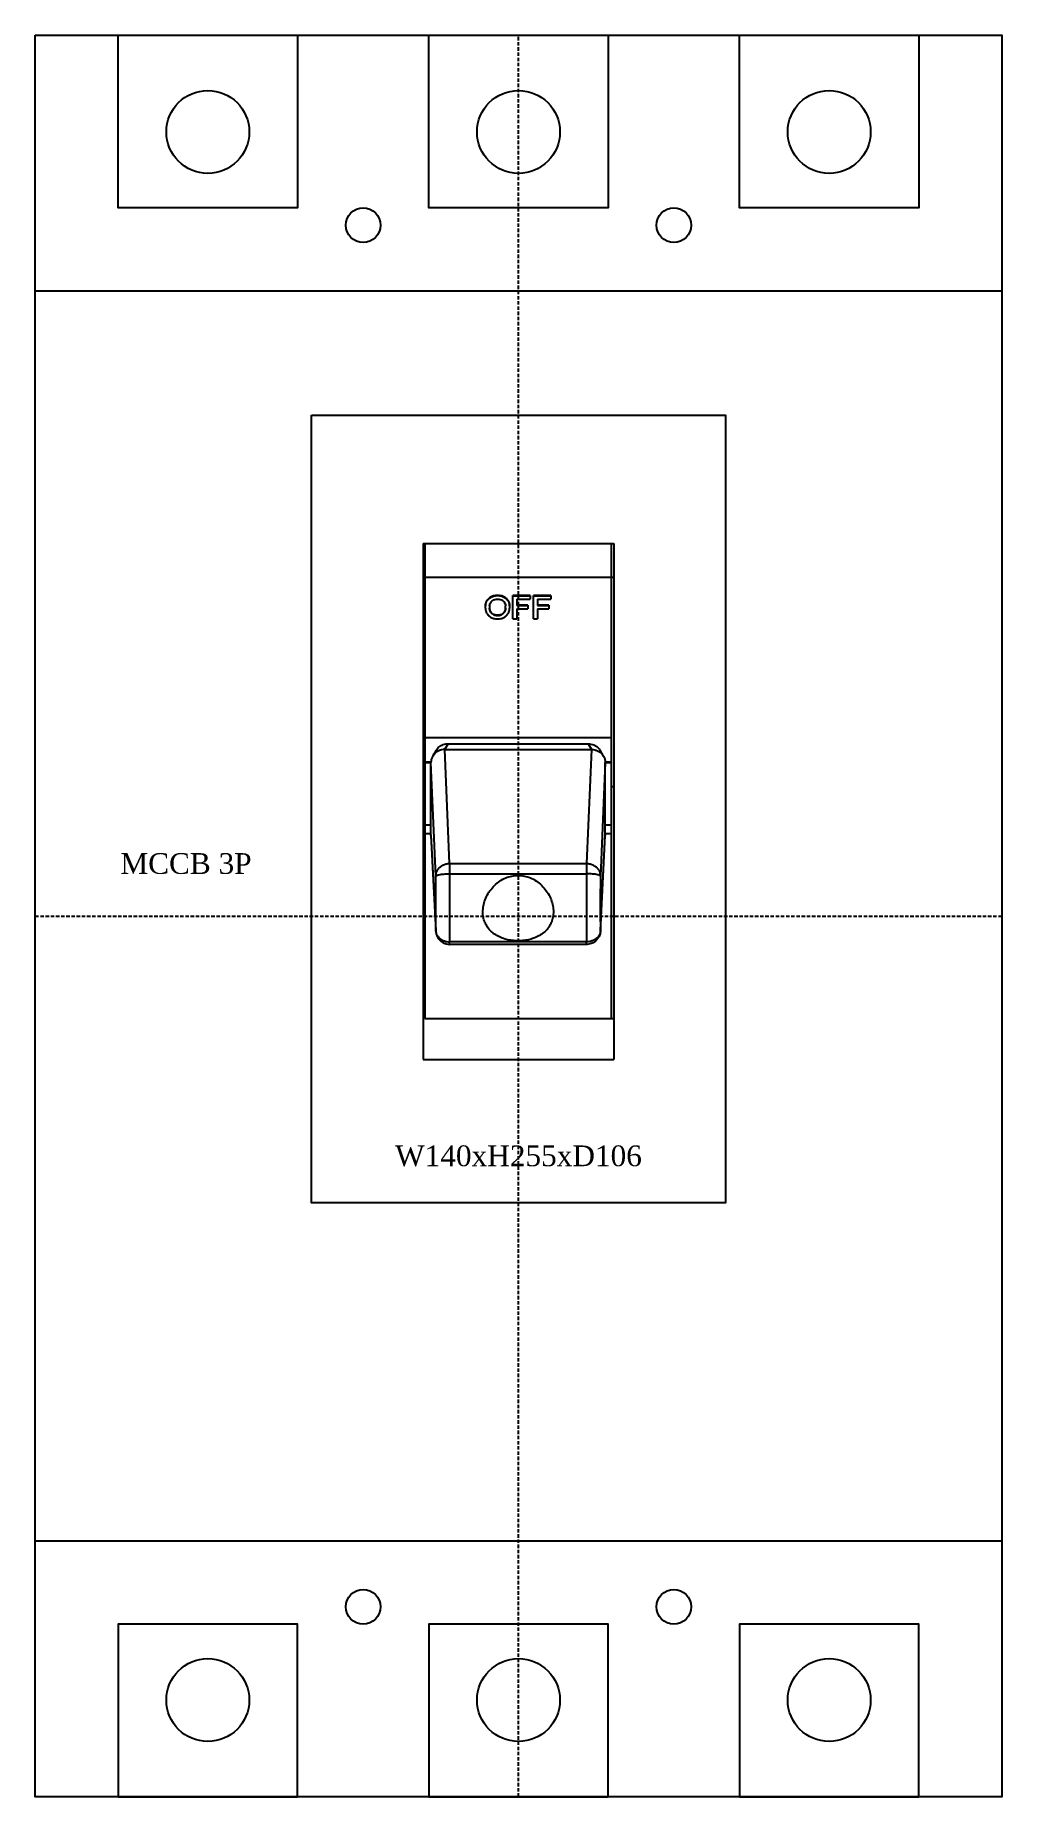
# Model space of a CAD drawing. Extents: x 0 to 140, y 0 to 255.
import ezdxf
from ezdxf.enums import TextEntityAlignment as Align

# ---------------------------------------------------------------- set-up
doc = ezdxf.new("R2010")
doc.units = 0
doc.linetypes.add('DASHED', pattern=[0.75, 0.5, -0.25])
doc.layers.add('--4N-THT. MCB-MCCB-ACB', color=124, linetype='CONTINUOUS')
doc.layers.add('--8N-THT. FIXING HOLE', color=4, linetype='CONTINUOUS')
doc.styles.add('VNI-TNR-DIM', font='times.ttf')

# ---------------------------------------------------------------- blocks, each defined once
blk = doc.blocks.new('06 - N - SC MCCB EZC400~630 3 PHASE')
at = {"layer": '--4N-THT. MCB-MCCB-ACB', "color": 6, "linetype": 'DASHED'}
for p, q in [((0, -127.5), (0, 127.5)), ((-70, 0), (70, 0))]:
    blk.add_line(p, q, dxfattribs=at)
at = {"layer": '--4N-THT. MCB-MCCB-ACB'}
for p, q in [((-13.83, 53.9), (-13.83, -20.75)), ((-13.83, 53.9), (13.83, 53.9)), ((-13.58, 53.9), (-13.58, 22.23)), ((13.48, 22.23), (13.48, 53.9)), ((13.83, 53.9), (13.83, -20.75)), ((-13.83, 49.03), (13.83, 49.03)), ((-13.58, 49.03), (-13.58, 41.33)), ((13.48, 41.33), (13.48, 49.03)), ((-3.09, 46.41), (-3.09, 46.38)), ((-2.99, 46.41), (-3.09, 46.41)), ((-3.09, 46.38), (-2.99, 46.38)), ((-2.99, 46.38), (-2.99, 46.41)), ((-0.83, 43), (-0.83, 46.41)), ((1.67, 46.41), (-0.83, 46.41)), ((-0.83, 46.37), (1.67, 46.37)), ((1.67, 46.41), (1.67, 45.88)), ((2.17, 43), (2.17, 46.41)), ((4.68, 46.41), (2.17, 46.41)), ((2.17, 46.37), (4.68, 46.37)), ((4.68, 46.41), (4.68, 45.88)), ((-4.79, 44.54), (-4.79, 44.9)), ((-4.19, 44.9), (-4.19, 44.54)), ((-3.09, 45.88), (-2.99, 45.88)), ((-3.09, 43.55), (-3.09, 43.5)), ((-2.99, 43.55), (-3.09, 43.55)), ((-2.99, 43.5), (-3.09, 43.5)), ((-2.99, 43.5), (-2.99, 43.55)), ((-1.89, 44.54), (-1.89, 44.9)), ((-1.28, 44.9), (-1.28, 44.54)), ((-0.23, 45.88), (-0.23, 44.94)), ((-0.23, 45.88), (1.67, 45.88)), ((1.37, 44.99), (-0.23, 44.99)), ((-0.23, 44.94), (1.37, 44.94)), ((-0.23, 44.45), (-0.23, 43)), ((-0.23, 44.45), (1.37, 44.45)), ((1.37, 44.99), (1.37, 44.45)), ((2.77, 45.88), (2.77, 44.94)), ((2.77, 45.88), (4.68, 45.88)), ((4.38, 44.99), (2.77, 44.99)), ((2.77, 44.94), (4.38, 44.94)), ((2.77, 44.45), (2.77, 43)), ((2.77, 44.45), (4.38, 44.45)), ((4.38, 44.99), (4.38, 44.45)), ((-3.09, 43), (-2.99, 43)), ((-0.83, 43), (-0.23, 43)), ((2.17, 43), (2.77, 43)), ((13.48, 25.77), (-13.58, 25.77)), ((-11.93, 23.98), (-12.43, 23.15)), ((-10.2, 24.93), (-10.7, 24.09)), ((-9.97, 7.6), (-10.68, 24.09)), ((-10.68, 24.09), (10.57, 24.09)), ((-10.2, 24.93), (10.09, 24.93)), ((10.57, 24.09), (9.87, 7.6)), ((10.6, 24.09), (10.09, 24.93)), ((12.32, 23.15), (11.83, 23.99)), ((-12.68, 22.29), (-13.58, 22.29)), ((-13.58, 22.22), (-13.58, -14.82)), ((-13.58, 22.22), (-12.68, 22.22)), ((-11.98, 5.76), (-12.68, 22.23)), ((-12.68, 11.73), (-12.68, 22.23)), ((12.57, 22.23), (11.87, 5.76)), ((13.48, 22.29), (12.57, 22.29)), ((12.57, 11.73), (12.57, 22.23)), ((12.57, 22.22), (13.48, 22.22)), ((13.48, -14.82), (13.48, 22.22)), ((-13.58, 18.77), (-13.83, 18.77)), ((13.48, 18.77), (13.83, 18.77)), ((-12.68, 13.13), (-13.58, 13.13)), ((13.48, 13.13), (12.57, 13.13)), ((-12.68, 11.88), (-13.58, 11.88)), ((-12.68, 11.73), (-11.98, -2.12)), ((-12.68, 11.65), (-12.68, 11.72)), ((-12.68, 11.65), (-11.97, -2.21)), ((11.87, -2.12), (12.57, 11.73)), ((11.87, -2.21), (12.57, 11.65)), ((13.48, 11.88), (12.57, 11.88)), ((12.57, 11.72), (12.57, 11.65)), ((-9.97, 7.6), (-9.97, 6.12)), ((-9.97, 7.6), (9.87, 7.6)), ((-9.97, 6.12), (9.87, 6.12)), ((9.87, 7.6), (9.87, 6.12)), ((-11.97, -2.21), (-11.98, -2.12)), ((-11.97, -2.21), (-11.97, -2.21)), ((11.87, -2.12), (11.87, -2.21)), ((9.87, -3.74), (-9.97, -3.74)), ((-9.97, -4.12), (-9.97, -3.74)), ((9.87, -4.12), (-9.97, -4.12)), ((9.87, -4.12), (9.87, -3.74)), ((-13.58, -14.82), (13.83, -14.82)), ((-13.83, -20.75), (13.83, -20.75))]:
    blk.add_line(p, q, dxfattribs=at)
for points in [[(-58, 127.5), (-32, 127.5), (-32, 102.5), (-58, 102.5)], [(-13, 127.5), (13, 127.5), (13, 102.5), (-13, 102.5)], [(32, 127.5), (58, 127.5), (58, 102.5), (32, 102.5)], [(-70, 127.5), (70, 127.5), (70, -127.5), (-70, -127.5)], [(-58, -127.5), (-32, -127.5), (-32, -102.5), (-58, -102.5)], [(-13, -127.5), (13, -127.5), (13, -102.5), (-13, -102.5)], [(32, -127.5), (58, -127.5), (58, -102.5), (32, -102.5)]]:
    blk.add_lwpolyline(points, close=True, dxfattribs=at)
at = {"layer": '--4N-THT. MCB-MCCB-ACB', "color": 1}
blk.add_lwpolyline([(-70, 90.5), (70, 90.5), (70, -90.5), (-70, -90.5)], close=True, dxfattribs=at)
at = {"layer": '--4N-THT. MCB-MCCB-ACB', "color": 2}
blk.add_lwpolyline([(-30, 72.5), (30, 72.5), (30, -41.5), (-30, -41.5)], close=True, dxfattribs=at)
at = {"layer": '--4N-THT. MCB-MCCB-ACB'}
for points in [[(-11.97, -2.21), (-11.92, -2.56), (-11.79, -2.96), (-11.57, -3.32), (-11.27, -3.64), (-10.91, -3.89), (-10.49, -4.05), (-10.03, -4.11), (-9.97, -4.12)], [(11.87, -2.21), (11.82, -2.56), (11.68, -2.96), (11.46, -3.32), (11.16, -3.64), (10.8, -3.89), (10.38, -4.05), (9.93, -4.11), (9.87, -4.12)]]:
    blk.add_lwpolyline(points, dxfattribs=at)
for centre in [(-45, 113.5), (0, 113.5), (45, 113.5), (-45, -113.5), (0, -113.5), (45, -113.5)]:
    blk.add_circle(centre, 6, dxfattribs=at)
for points, knots in [([(-3.09, 46.41), (-3.24, 46.41), (-3.53, 46.38), (-3.95, 46.23), (-4.3, 45.99), (-4.58, 45.67), (-4.75, 45.3), (-4.79, 45.03), (-4.79, 44.9)], [0, 0, 0, 0, 0.446716, 0.883375, 1.307121, 1.718134, 2.12046, 2.520937, 2.520937, 2.520937, 2.520937]), ([(-4.79, 44.9), (-4.79, 45.02), (-4.75, 45.27), (-4.58, 45.63), (-4.3, 45.95), (-3.95, 46.19), (-3.53, 46.34), (-3.24, 46.38), (-3.09, 46.38)], [0, 0, 0, 0, 0.350124, 0.755393, 1.1706, 1.597752, 2.035765, 2.480976, 2.480976, 2.480976, 2.480976]), ([(-1.28, 44.9), (-1.28, 45.03), (-1.32, 45.3), (-1.5, 45.67), (-1.77, 45.99), (-2.13, 46.23), (-2.54, 46.38), (-2.84, 46.41), (-2.99, 46.41)], [0, 0, 0, 0, 0.400121, 0.802337, 1.213477, 1.63707, 2.073856, 2.520967, 2.520967, 2.520967, 2.520967]), ([(-2.99, 46.38), (-2.84, 46.38), (-2.54, 46.34), (-2.13, 46.19), (-1.77, 45.95), (-1.5, 45.63), (-1.33, 45.27), (-1.29, 45.02), (-1.29, 44.9)], [0, 0, 0, 0, 0.445178, 0.883173, 1.310319, 1.725533, 2.130822, 2.480975, 2.480975, 2.480975, 2.480975]), ([(-4.79, 44.49), (-4.79, 44.37), (-4.74, 44.12), (-4.58, 43.76), (-4.3, 43.44), (-3.95, 43.19), (-3.53, 43.04), (-3.24, 43), (-3.09, 43)], [0, 0, 0, 0, 0.353037, 0.760539, 1.177169, 1.604709, 2.04326, 2.490601, 2.490601, 2.490601, 2.490601]), ([(-4.19, 44.9), (-4.19, 45), (-4.15, 45.22), (-3.99, 45.49), (-3.74, 45.71), (-3.43, 45.85), (-3.2, 45.88), (-3.09, 45.88)], [0, 0, 0, 0, 0.31061, 0.624692, 0.948565, 1.284566, 1.630912, 1.630912, 1.630912, 1.630912]), ([(-3.09, 43.55), (-3.2, 43.55), (-3.43, 43.58), (-3.74, 43.72), (-3.99, 43.94), (-4.14, 44.21), (-4.18, 44.4), (-4.19, 44.49)], [0, 0, 0, 0, 0.346235, 0.683435, 1.009925, 1.327095, 1.590452, 1.590452, 1.590452, 1.590452]), ([(-4.19, 44.49), (-4.19, 44.39), (-4.15, 44.18), (-3.99, 43.9), (-3.74, 43.68), (-3.43, 43.54), (-3.2, 43.5), (-3.09, 43.5)], [0, 0, 0, 0, 0.310853, 0.627021, 0.953378, 1.290576, 1.635706, 1.635706, 1.635706, 1.635706]), ([(-2.99, 45.88), (-2.87, 45.88), (-2.64, 45.85), (-2.33, 45.71), (-2.09, 45.49), (-1.92, 45.22), (-1.89, 45.01), (-1.89, 44.9)], [0, 0, 0, 0, 0.346068, 0.682001, 1.005866, 1.319942, 1.630907, 1.630907, 1.630907, 1.630907]), ([(-2.99, 43), (-2.84, 43), (-2.54, 43.04), (-2.13, 43.19), (-1.77, 43.44), (-1.5, 43.76), (-1.33, 44.14), (-1.28, 44.41), (-1.28, 44.54)], [0, 0, 0, 0, 0.446919, 0.88534, 1.313069, 1.72953, 2.137161, 2.540788, 2.540788, 2.540788, 2.540788]), ([(-1.89, 44.54), (-1.89, 44.44), (-1.92, 44.23), (-2.09, 43.95), (-2.33, 43.72), (-2.64, 43.58), (-2.87, 43.55), (-2.99, 43.55)], [0, 0, 0, 0, 0.312719, 0.629888, 0.956386, 1.293657, 1.640197, 1.640197, 1.640197, 1.640197]), ([(-2.99, 43.5), (-2.87, 43.5), (-2.64, 43.54), (-2.33, 43.68), (-2.09, 43.9), (-1.92, 44.18), (-1.89, 44.39), (-1.89, 44.49)], [0, 0, 0, 0, 0.345172, 0.68239, 1.008745, 1.324892, 1.635709, 1.635709, 1.635709, 1.635709]), ([(-12.43, 23.15), (-12.45, 23.12), (-12.53, 22.96), (-12.64, 22.66), (-12.68, 22.38), (-12.68, 22.24)], [0, 0, 0, 0, 0.1062074, 0.5282006, 0.9489796, 0.9489796, 0.9489796, 0.9489796]), ([(-10.7, 24.09), (-10.85, 24.09), (-11.14, 24.06), (-11.56, 23.93), (-11.94, 23.71), (-12.23, 23.44), (-12.37, 23.24), (-12.43, 23.15)], [0, 0, 0, 0, 0.441334, 0.879796, 1.309582, 1.738218, 2.053341, 2.053341, 2.053341, 2.053341]), ([(-11.93, 23.98), (-11.88, 24.08), (-11.75, 24.26), (-11.5, 24.49), (-11.22, 24.68), (-10.89, 24.83), (-10.55, 24.91), (-10.31, 24.93), (-10.2, 24.93)], [0, 0, 0, 0, 0.330157, 0.661096, 1.004933, 1.360456, 1.721229, 2.061132, 2.061132, 2.061132, 2.061132]), ([(-10.7, 24.09), (-10.7, 24.09), (-10.69, 24.09), (-10.69, 24.09), (-10.68, 24.09), (-10.68, 24.09)], [0, 0, 0, 0, 0.0085087, 0.01700144, 0.02548278, 0.02548278, 0.02548278, 0.02548278]), ([(10.09, 24.93), (10.23, 24.93), (10.5, 24.91), (10.9, 24.79), (11.26, 24.6), (11.56, 24.35), (11.74, 24.13), (11.82, 24), (11.83, 23.99)], [0, 0, 0, 0, 0.406728, 0.818542, 1.223363, 1.613758, 2.003175, 2.059842, 2.059842, 2.059842, 2.059842]), ([(10.6, 24.09), (10.59, 24.09), (10.59, 24.09), (10.58, 24.09), (10.57, 24.09), (10.57, 24.09)], [0, 0, 0, 0, 0.0085087, 0.01700144, 0.02548278, 0.02548278, 0.02548278, 0.02548278]), ([(10.6, 24.09), (10.74, 24.09), (11.04, 24.06), (11.46, 23.93), (11.83, 23.71), (12.12, 23.44), (12.27, 23.24), (12.32, 23.15)], [0, 0, 0, 0, 0.441334, 0.879797, 1.309582, 1.738218, 2.053357, 2.053357, 2.053357, 2.053357]), ([(12.32, 23.15), (12.34, 23.12), (12.43, 22.96), (12.54, 22.66), (12.57, 22.38), (12.57, 22.24)], [0, 0, 0, 0, 0.1061919, 0.5281852, 0.9489643, 0.9489643, 0.9489643, 0.9489643]), ([(-12.68, 22.24), (-12.68, 22.24), (-12.68, 22.23), (-12.68, 22.23), (-12.68, 22.23)], [0, 0, 0, 0, 0.00949797, 0.01418543, 0.01418543, 0.01418543, 0.01418543]), ([(12.57, 22.24), (12.57, 22.24), (12.57, 22.23), (12.57, 22.23), (12.57, 22.23)], [0, 0, 0, 0, 0.00949797, 0.01418543, 0.01418543, 0.01418543, 0.01418543]), ([(-12.68, 11.72), (-12.68, 11.72), (-12.68, 11.73), (-12.68, 11.73), (-12.68, 11.73)], [0, 0, 0, 0, 0.00923896, 0.01389412, 0.01389412, 0.01389412, 0.01389412]), ([(12.57, 11.72), (12.57, 11.72), (12.57, 11.73), (12.57, 11.73), (12.57, 11.73)], [0, 0, 0, 0, 0.00923896, 0.01389412, 0.01389412, 0.01389412, 0.01389412]), ([(-11.98, 5.76), (-11.98, 5.92), (-11.93, 6.24), (-11.72, 6.69), (-11.4, 7.07), (-10.98, 7.37), (-10.49, 7.56), (-10.15, 7.6), (-9.97, 7.6)], [0, 0, 0, 0, 0.47882, 0.964571, 1.46116, 1.969449, 2.487212, 3.009858, 3.009858, 3.009858, 3.009858]), ([(-11.98, 5.76), (-11.97, 5.79), (-11.9, 5.86), (-11.74, 5.92), (-11.5, 5.99), (-11.19, 6.04), (-10.82, 6.08), (-10.41, 6.11), (-10.12, 6.12), (-9.97, 6.12)], [0, 0, 0, 0, 0.095001, 0.263722, 0.513102, 0.834992, 1.215415, 1.636543, 2.077988, 2.077988, 2.077988, 2.077988]), ([(-11.98, -2.12), (-11.97, -1.91), (-11.97, -1.46), (-11.96, -0.74), (-11.96, 0.06), (-11.95, 0.92), (-11.95, 1.84), (-11.96, 2.79), (-11.96, 3.78), (-11.97, 4.77), (-11.97, 5.43), (-11.98, 5.76)], [0, 0, 0, 0, 0.632654, 1.355699, 2.157933, 3.026941, 3.949387, 4.911106, 5.89736, 6.892973, 7.882449, 7.882449, 7.882449, 7.882449]), ([(-9.97, -3.74), (-9.97, -3.47), (-9.96, -2.91), (-9.96, -2.01), (-9.95, -1.01), (-9.95, 0.07), (-9.95, 1.22), (-9.95, 2.41), (-9.96, 3.64), (-9.96, 4.88), (-9.97, 5.71), (-9.97, 6.12)], [0, 0, 0, 0, 0.790699, 1.694418, 2.697197, 3.783571, 4.936804, 6.139106, 7.371952, 8.616323, 9.852989, 9.852989, 9.852989, 9.852989]), ([(-5.16, 0.62), (-5.16, 0.9), (-5.11, 1.5), (-4.85, 2.38), (-4.43, 3.26), (-3.84, 4.07), (-3.12, 4.77), (-2.3, 5.33), (-1.42, 5.7), (-0.51, 5.89), (0.4, 5.89), (1.31, 5.7), (2.19, 5.33), (3.01, 4.78), (3.73, 4.07), (4.32, 3.26), (4.74, 2.39), (5, 1.5), (5.06, 0.9), (5.06, 0.62)], [0, 0, 0, 0, 0.852075, 1.782464, 2.754293, 3.756692, 4.766918, 5.761358, 6.707886, 7.622183, 8.517394, 9.43161, 10.377971, 11.372279, 12.382834, 13.38503, 14.357155, 15.288635, 16.142712, 16.142712, 16.142712, 16.142712]), ([(9.87, 6.12), (9.86, 5.71), (9.86, 4.88), (9.85, 3.64), (9.85, 2.41), (9.84, 1.22), (9.84, 0.07), (9.85, -1.01), (9.85, -2.01), (9.86, -2.91), (9.86, -3.47), (9.87, -3.74)], [0, 0, 0, 0, 1.236665, 2.481037, 3.713883, 4.916185, 6.069417, 7.155792, 8.158571, 9.062289, 9.852989, 9.852989, 9.852989, 9.852989]), ([(9.87, 7.6), (10.04, 7.6), (10.39, 7.56), (10.87, 7.37), (11.29, 7.07), (11.62, 6.69), (11.82, 6.24), (11.87, 5.92), (11.87, 5.76)], [0, 0, 0, 0, 0.522646, 1.04041, 1.548699, 2.045288, 2.531039, 3.009859, 3.009859, 3.009859, 3.009859]), ([(11.87, 5.76), (11.87, 5.79), (11.79, 5.86), (11.64, 5.92), (11.4, 5.99), (11.09, 6.04), (10.71, 6.08), (10.3, 6.11), (10.01, 6.12), (9.87, 6.12)], [0, 0, 0, 0, 0.094976, 0.263631, 0.512888, 0.834639, 1.21488, 1.635977, 2.077994, 2.077994, 2.077994, 2.077994]), ([(11.87, 5.76), (11.87, 5.43), (11.86, 4.77), (11.85, 3.78), (11.85, 2.79), (11.85, 1.84), (11.85, 0.92), (11.85, 0.06), (11.85, -0.74), (11.86, -1.46), (11.87, -1.91), (11.87, -2.12)], [0, 0, 0, 0, 0.989476, 1.985089, 2.971343, 3.933062, 4.855508, 5.724516, 6.52675, 7.249795, 7.882449, 7.882449, 7.882449, 7.882449]), ([(5.06, 0.62), (5.06, 0.36), (5.01, -0.17), (4.79, -0.93), (4.4, -1.63), (3.87, -2.25), (3.21, -2.76), (2.45, -3.14), (1.64, -3.41), (0.8, -3.56), (-0.05, -3.61), (-0.9, -3.56), (-1.74, -3.41), (-2.56, -3.14), (-3.31, -2.76), (-3.98, -2.25), (-4.51, -1.63), (-4.89, -0.93), (-5.12, -0.17), (-5.16, 0.36), (-5.16, 0.62)], [0, 0, 0, 0, 0.775855, 1.569047, 2.36181, 3.167686, 3.993877, 4.846435, 5.700905, 6.554978, 7.403196, 8.251378, 9.105453, 9.959864, 10.812551, 11.639126, 12.444704, 13.23779, 14.031849, 14.809577, 14.809577, 14.809577, 14.809577]), ([(-11.97, -2.21), (-11.96, -2.3), (-11.92, -2.52), (-11.78, -2.83), (-11.53, -3.14), (-11.21, -3.4), (-10.83, -3.59), (-10.41, -3.71), (-10.12, -3.73), (-9.97, -3.74)], [0, 0, 0, 0, 0.27844, 0.650204, 1.037943, 1.444235, 1.867952, 2.304898, 2.748761, 2.748761, 2.748761, 2.748761]), ([(11.87, -2.21), (11.86, -2.3), (11.82, -2.52), (11.67, -2.83), (11.43, -3.14), (11.11, -3.4), (10.73, -3.59), (10.31, -3.71), (10.01, -3.73), (9.87, -3.74)], [0, 0, 0, 0, 0.278427, 0.650192, 1.037932, 1.444223, 1.867941, 2.304887, 2.748751, 2.748751, 2.748751, 2.748751])]:
    blk.add_open_spline(points, degree=3, knots=knots, dxfattribs=at)
for points in [[(-4.79, 44.54), (-4.79, 44.53), (-4.79, 44.51), (-4.79, 44.49)], [(-4.19, 44.49), (-4.19, 44.51), (-4.19, 44.53), (-4.19, 44.54)], [(-11.98, -2.12), (-11.98, -2.15), (-11.97, -2.18), (-11.97, -2.21)], [(11.87, -2.12), (11.87, -2.15), (11.87, -2.18), (11.87, -2.21)]]:
    blk.add_open_spline(points, degree=3, dxfattribs=at)
at = {"layer": '--8N-THT. FIXING HOLE'}
for centre in [(-22.5, 100), (22.5, 100), (-22.5, -100), (22.5, -100)]:
    blk.add_circle(centre, 2.5, dxfattribs=at)
at = {"layer": '--4N-THT. MCB-MCCB-ACB', "color": 3, "style": 'VNI-TNR-DIM'}
blk.add_text('MCCB 3P', height=3, dxfattribs=at).set_placement((-57.67, 6.1))
at = {"layer": '--4N-THT. MCB-MCCB-ACB', "color": 3, "insert": (0, -34.75), "char_height": 3, "attachment_point": 5, "style": 'VNI-TNR-DIM'}
blk.add_mtext_dynamic_manual_height_columns('W140xH255xD106', width=16.0524, gutter_width=15, heights=[0], dxfattribs=at)
at = {"layer": '--4N-THT. MCB-MCCB-ACB', "color": 3, "style": 'VNI-TNR-DIM'}
for tag, p in [('320~600A', (-48.15, 2.49)), ('EZC400~630', (-48.15, -2.41)), ('36~50KA', (-48.15, -6.77))]:
    blk.add_attdef(tag, text='', height=3, dxfattribs=at).set_placement(p, align=Align.MIDDLE_CENTER)

msp = doc.modelspace()

# ---------------------------------------------------------------- block references
msp.add_blockref('06 - N - SC MCCB EZC400~630 3 PHASE', (70, 127.5))

doc.saveas('drawing.dxf')
